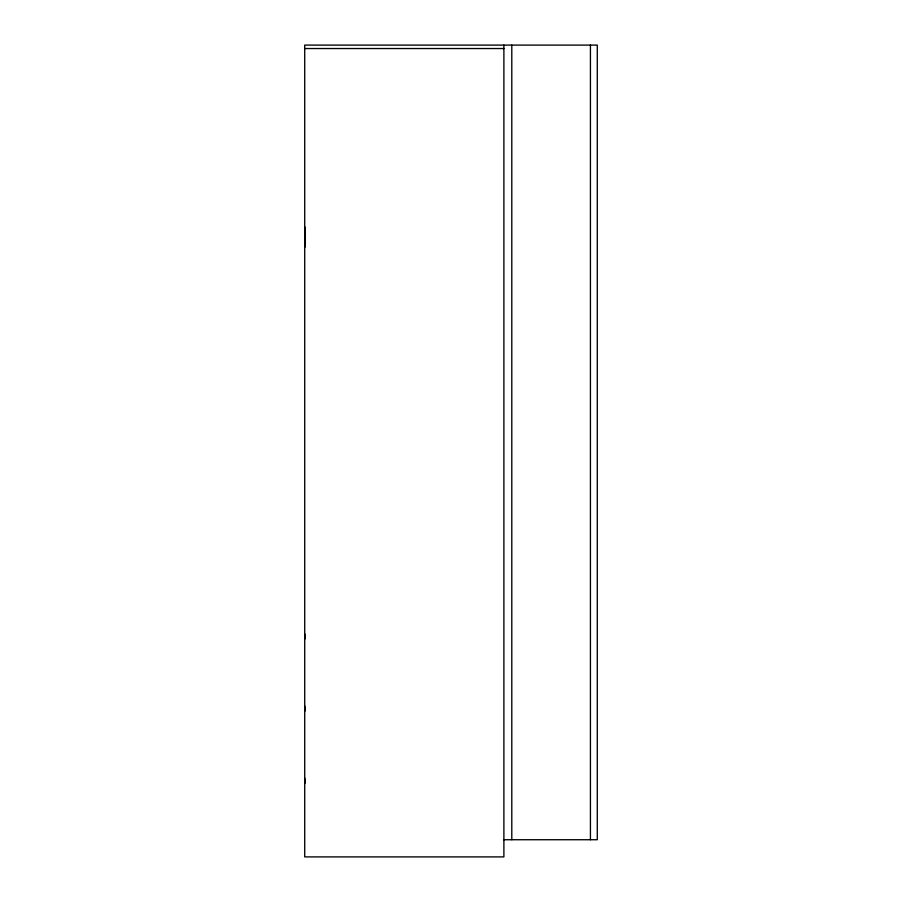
<?xml version="1.0" encoding="UTF-8"?>
<svg xmlns="http://www.w3.org/2000/svg" width="902" height="902" viewBox="0 0 902 902"><rect width="100%" height="100%" fill="white"/><g stroke="black" fill="none" stroke-linecap="round" stroke-linejoin="round"><path stroke-width="1.35" d="M305.338 246.9L304.718 235.67L305.383 227.248M305.35 244.092L305.327 230.055M304.718 48.539L503.891 48.539M503.891 839.728L597.282 839.728L597.282 45.1L304.718 45.1L304.718 856.9L503.891 856.9L503.891 45.1M304.718 633.689L305.35 638.74M304.718 705.804L305.35 710.855M304.718 777.919L305.35 782.97M590.427 45.1L590.427 839.728M511.795 45.1L511.795 839.728"/></g></svg>
